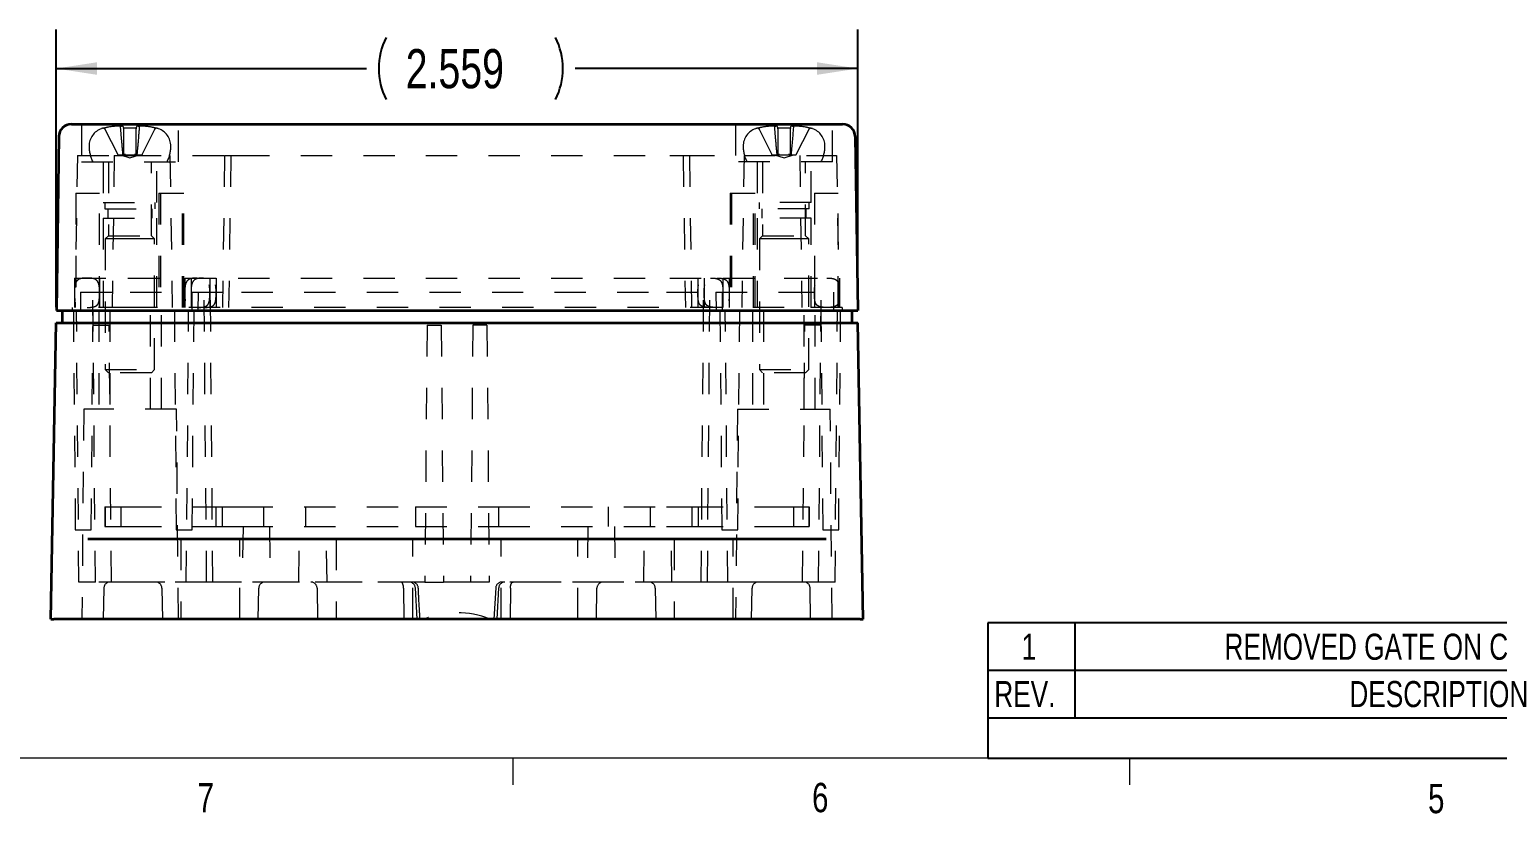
# Model space of a CAD drawing. Header units: inches. Extents: x 0.4 to 16.6, y 0.2 to 10.8.
# Drawn here: x 3.02 to 7.707, y 0.216 to 2.718 of the extents above; entities that cross this region are included whole.
import ezdxf

# ---------------------------------------------------------------- set-up
doc = ezdxf.new("R2010")
doc.units = ezdxf.units.IN
doc.header["$MEASUREMENT"] = 0
doc.linetypes.add('HIDDEN', pattern=[0.075, 0.05, -0.025])
doc.layers.add('SLD-0', color=7, linetype='Continuous')
doc.styles.add('SLDTEXTSTYLE1', font='TXT', dxfattribs={"width": 0.75})
doc.dimstyles.new('SLDDIMSTYLE0', dxfattribs={"dimtxt": 0.125, "dimasz": 0.13, "dimexe": 0, "dimexo": 0.0625, "dimgap": 0.03125, "dimtad": 0, "dimtih": 1, "dimtoh": 1, "dimdec": 3, "dimrnd": 1e-09, "dimzin": 12, "dimdsep": 46, "dimtxsty": 'SLDTEXTSTYLE1', "dimsah": 1, "dimcen": 0.09, "dimadec": 0, "dimazin": 3, "dimtfac": 1, "dimtdec": 3, "dimtofl": 0, "dimtmove": 0, "dimatfit": 3, "dimfxl": 0, "dimfrac": 2, "dimtolj": 1, "dimtzin": 12, "dimarcsym": 0})

# ---------------------------------------------------------------- blocks, each defined once
blk = doc.blocks.new('SW_TABLEANNOTATION_1')
at = {"layer": 'SLD-0', "color": 0}
for p, q in [((0, 0), (0, -0.4319)), ((4.4719, 0), (0, 0)), ((0.2775, 0), (0.2775, -0.1511)), ((2.7288, 0), (2.7288, -0.1511)), ((3.0624, 0), (3.0624, -0.1511)), ((3.4352, 0), (3.4352, -0.1511)), ((3.8628, 0), (3.8628, -0.1511)), ((4.4719, -0.4319), (4.4719, 0)), ((0, -0.1511), (4.4719, -0.1511)), ((0.2775, -0.1511), (0.2775, -0.3023)), ((2.7288, -0.1511), (2.7288, -0.3023)), ((3.0624, -0.1511), (3.0624, -0.3023)), ((3.4352, -0.1511), (3.4352, -0.3023)), ((3.8628, -0.1511), (3.8628, -0.3023)), ((0, -0.3023), (4.4719, -0.3023)), ((0, -0.4319), (4.4719, -0.4319))]:
    blk.add_line(p, q, dxfattribs=at)
at = {"layer": 'SLD-0', "color": 0, "attachment_point": 1, "style": 'SLDTEXTSTYLE1'}
for s, insert, char_height in [('1', (0.108, -0.0342), 0.0833), ('REMOVED GATE ON COVER', (0.7556, -0.0342), 0.083333), ('D.M.F.', (3.0834, -0.0342), 0.08333), ('4/16/2019', (3.9032, -0.0342), 0.08333), ('REV.', (0.0209, -0.1853), 0.08333), ('DESCRIPTION', (1.1543, -0.1853), 0.083333), ('ZONE', (2.7497, -0.1853), 0.08333), ('BY', (3.1841, -0.1853), 0.08333), ("APPR'D", (3.4561, -0.1853), 0.08333), ('DATE', (4.0314, -0.1853), 0.08333), ('REVISIONS', (1.9634, -0.3257), 0.08333)]:
    blk.add_mtext(s, dxfattribs=dict(at, insert=insert, char_height=char_height))
blk = doc.blocks.new('_D_3')
at = {"layer": 'SLD-0'}
for p, q in [((3.1058, 1.8316), (3.1058, 2.7185)), ((5.6649, 1.8316), (5.6649, 2.7185)), ((3.1058, 2.5935), (4.0966, 2.5935)), ((5.6649, 2.5935), (4.7622, 2.5935))]:
    blk.add_line(p, q, dxfattribs=at)
for centre, start, end in [((4.3575, 2.5935), 153.4349, 206.5651), ((4.5014, 2.5935), 333.4349, 26.5651)]:
    blk.add_arc(centre, 0.2218, start, end, dxfattribs=at)
for points in [[(3.1058, 2.5935), (3.2358, 2.5735), (3.2358, 2.6135)], [(5.6649, 2.5935), (5.5349, 2.6135), (5.5349, 2.5735)]]:
    blk.add_solid(points, dxfattribs=at)
at = {"layer": 'SLD-0', "insert": (4.2216, 2.6555), "char_height": 0.125, "attachment_point": 1, "style": 'SLDTEXTSTYLE1'}
blk.add_mtext('2.559', dxfattribs=at)

msp = doc.modelspace()

# ---------------------------------------------------------------- linework, layer by layer
at = {"color": 7, "linetype": 'Continuous', "lineweight": 35}
for p, q in [((3.1545, 2.4159), (3.3414, 2.4159)), ((3.3414, 2.4159), (5.4294, 2.4159)), ((5.4294, 2.4159), (5.6162, 2.4159)), ((3.1145, 2.3765), (3.1064, 1.8209)), ((5.6562, 2.3765), (5.6644, 1.8209)), ((3.0893, 0.8366), (3.1058, 1.7816)), ((3.1058, 1.7816), (3.3421, 1.7816)), ((3.1064, 1.8209), (3.3414, 1.8209)), ((3.1255, 1.8209), (3.1255, 1.7816)), ((3.3414, 1.8209), (5.4294, 1.8209)), ((3.3421, 1.7816), (5.4287, 1.7816)), ((5.4287, 1.7816), (5.6649, 1.7816)), ((5.4294, 1.8209), (5.6644, 1.8209)), ((5.6452, 1.8209), (5.6452, 1.7816)), ((5.6814, 0.8366), (5.6649, 1.7816)), ((3.207, 1.0925), (3.3232, 1.0925)), ((3.3232, 1.0925), (3.453, 1.0925)), ((3.453, 1.0925), (5.3177, 1.0925)), ((5.3177, 1.0925), (5.4475, 1.0925)), ((5.4475, 1.0925), (5.5637, 1.0925)), ((3.0893, 0.8366), (3.098, 0.8366)), ((3.2629, 0.8366), (3.098, 0.8366)), ((3.453, 0.8366), (3.2629, 0.8366)), ((5.3177, 0.8366), (3.453, 0.8366)), ((5.5079, 0.8366), (5.3177, 0.8366)), ((5.6728, 0.8366), (5.5079, 0.8366)), ((5.6728, 0.8366), (5.6814, 0.8366))]:
    msp.add_line(p, q, dxfattribs=at)
at = {"color": 7, "linetype": 'HIDDEN', "lineweight": 18}
for p, q in [((3.1864, 2.4159), (3.1864, 2.2959)), ((3.2617, 2.4002), (3.3013, 2.3208)), ((3.3112, 2.4101), (3.3161, 2.4101)), ((3.3211, 2.4001), (3.3211, 2.318)), ((3.3616, 2.318), (3.3616, 2.4001)), ((3.3666, 2.4101), (3.3715, 2.4101)), ((3.3815, 2.3208), (3.4211, 2.4002)), ((3.4211, 2.4002), (3.4212, 2.4006)), ((3.4964, 2.2959), (3.4964, 2.4159)), ((5.2744, 2.4159), (5.2744, 2.2959)), ((5.3497, 2.4002), (5.3495, 2.4006)), ((5.3497, 2.4002), (5.3893, 2.3208)), ((5.3992, 2.4101), (5.4041, 2.4101)), ((5.4091, 2.4001), (5.4091, 2.318)), ((5.4496, 2.318), (5.4496, 2.4001)), ((5.4546, 2.4101), (5.4595, 2.4101)), ((5.4695, 2.3208), (5.5091, 2.4002)), ((5.5091, 2.4002), (5.5092, 2.4006)), ((5.5844, 2.2959), (5.5844, 2.4159)), ((3.1735, 2.3159), (3.1675, 1.9071)), ((3.1735, 2.3159), (3.2915, 2.3159)), ((3.2915, 2.3159), (3.2844, 1.8309)), ((3.2915, 2.3159), (3.3344, 2.3159)), ((3.3057, 2.318), (3.3082, 2.318)), ((3.3082, 2.318), (3.3192, 2.318)), ((3.3113, 2.318), (3.3414, 2.3082)), ((3.3192, 2.318), (3.3211, 2.318)), ((3.3211, 2.318), (3.3216, 2.318)), ((3.3216, 2.318), (3.3611, 2.318)), ((3.3344, 2.3159), (3.3414, 2.3159)), ((3.3414, 2.3082), (3.3714, 2.318)), ((3.3414, 2.3159), (3.6435, 2.3159)), ((3.3611, 2.318), (3.3616, 2.318)), ((3.3616, 2.318), (3.3635, 2.318)), ((3.3635, 2.318), (3.3745, 2.318)), ((3.3745, 2.318), (3.377, 2.318)), ((3.4692, 2.3159), (3.4764, 1.8309)), ((3.6435, 2.3159), (3.6364, 1.8309)), ((3.6435, 2.3159), (3.6864, 2.3159)), ((3.6635, 2.3159), (3.6564, 1.8309)), ((3.6864, 2.3159), (5.0644, 2.3159)), ((5.0644, 2.3159), (5.1072, 2.3159)), ((5.1072, 2.3159), (5.1144, 1.8309)), ((5.1072, 2.3159), (5.3015, 2.3159)), ((5.1272, 2.3159), (5.1344, 1.8309)), ((5.3015, 2.3159), (5.2944, 1.8309)), ((5.3015, 2.3159), (5.5972, 2.3159)), ((5.3937, 2.318), (5.3962, 2.318)), ((5.3962, 2.318), (5.4072, 2.318)), ((5.3993, 2.318), (5.4294, 2.3082)), ((5.4072, 2.318), (5.4091, 2.318)), ((5.4091, 2.318), (5.4096, 2.318)), ((5.4096, 2.318), (5.4491, 2.318)), ((5.4294, 2.3082), (5.4594, 2.318)), ((5.4491, 2.318), (5.4496, 2.318)), ((5.4496, 2.318), (5.4515, 2.318)), ((5.4515, 2.318), (5.4625, 2.318)), ((5.4625, 2.318), (5.465, 2.318)), ((5.4792, 2.3159), (5.4864, 1.8309)), ((5.5972, 2.3159), (5.6044, 1.8309)), ((3.1864, 2.2959), (3.4964, 2.2959)), ((3.2554, 2.2959), (3.2554, 2.1659)), ((3.2725, 2.2959), (3.2725, 2.0597)), ((3.4103, 2.0597), (3.4103, 2.2959)), ((3.4274, 2.1659), (3.4274, 2.2959)), ((5.5844, 2.2959), (5.2744, 2.2959)), ((5.3434, 2.2959), (5.3434, 2.1659)), ((5.3605, 2.2959), (5.3605, 2.0597)), ((5.4983, 2.0597), (5.4983, 2.2959)), ((5.5154, 2.1659), (5.5154, 2.2959)), ((3.1689, 2.1959), (3.2439, 2.1959)), ((3.1689, 2.1959), (3.1689, 1.8309)), ((3.2439, 1.8309), (3.2439, 2.1959)), ((3.2554, 2.1659), (3.4274, 2.1659)), ((3.2614, 2.1659), (3.2614, 2.1459)), ((3.4214, 2.1459), (3.4214, 2.1659)), ((3.4339, 2.1959), (3.4389, 2.1959)), ((3.4339, 2.1959), (3.4339, 1.8309)), ((3.4389, 2.1959), (3.5139, 2.1959)), ((3.4389, 2.1959), (3.4389, 1.8309)), ((3.5089, 1.8309), (3.5089, 2.1959)), ((3.5139, 1.8309), (3.5139, 2.1959)), ((5.2569, 2.1959), (5.2619, 2.1959)), ((5.2569, 2.1959), (5.2569, 1.8309)), ((5.2619, 2.1959), (5.3369, 2.1959)), ((5.2619, 2.1959), (5.2619, 1.8309)), ((5.3319, 1.8309), (5.3319, 2.1959)), ((5.3369, 1.8309), (5.3369, 2.1959)), ((5.5154, 2.1659), (5.3434, 2.1659)), ((5.3494, 2.1659), (5.3494, 2.1459)), ((5.5094, 2.1459), (5.5094, 2.1659)), ((5.5269, 2.1959), (5.5644, 2.1959)), ((5.5269, 2.1959), (5.5269, 1.8917)), ((5.5644, 2.1959), (5.6019, 2.1959)), ((5.6019, 1.8309), (5.6019, 2.1959)), ((3.2554, 2.1159), (3.4274, 2.1159)), ((3.2554, 2.1159), (3.2554, 1.8309)), ((3.2614, 2.1459), (3.4214, 2.1459)), ((3.2704, 2.1459), (3.2704, 2.1159)), ((3.4124, 2.1159), (3.4124, 2.1459)), ((3.4274, 1.8309), (3.4274, 2.1159)), ((5.5154, 2.1159), (5.3434, 2.1159)), ((5.3434, 2.1159), (5.3434, 1.8309)), ((5.5094, 2.1459), (5.3494, 2.1459)), ((5.3584, 2.1459), (5.3584, 2.1159)), ((5.5004, 2.1159), (5.5004, 2.1459)), ((5.5154, 1.8309), (5.5154, 2.1159)), ((3.2725, 2.0597), (3.2626, 2.0499)), ((3.3414, 2.0499), (3.2626, 2.0499)), ((3.2626, 2.0499), (3.2626, 1.6326)), ((3.2725, 2.0597), (3.4103, 2.0597)), ((3.4201, 2.0499), (3.3414, 2.0499)), ((3.4201, 2.0499), (3.4103, 2.0597)), ((3.4201, 1.6326), (3.4201, 2.0499)), ((5.3605, 2.0597), (5.3506, 2.0499)), ((5.4294, 2.0499), (5.3506, 2.0499)), ((5.3506, 2.0499), (5.3506, 1.6326)), ((5.3605, 2.0597), (5.4983, 2.0597)), ((5.5081, 2.0499), (5.4294, 2.0499)), ((5.5081, 2.0499), (5.4983, 2.0597)), ((5.5081, 1.6326), (5.5081, 2.0499)), ((3.1644, 1.9249), (3.1644, 1.8309)), ((3.1644, 1.9249), (3.3344, 1.9249)), ((3.2444, 1.9249), (3.2444, 1.8309)), ((3.3344, 1.9249), (3.3414, 1.9249)), ((3.3414, 1.9249), (3.5164, 1.9249)), ((3.5164, 1.9249), (3.5164, 1.8309)), ((3.5164, 1.9249), (3.6864, 1.9249)), ((3.5364, 1.9249), (3.5364, 1.8309)), ((3.5964, 1.9249), (3.5964, 1.8309)), ((3.6164, 1.9249), (3.6164, 1.8309)), ((3.6864, 1.9249), (5.0644, 1.9249)), ((5.0644, 1.9249), (5.2344, 1.9249)), ((5.1544, 1.9249), (5.1544, 1.8309)), ((5.1744, 1.9249), (5.1744, 1.8309)), ((5.2344, 1.9249), (5.2344, 1.8309)), ((5.2344, 1.9249), (5.4294, 1.9249)), ((5.2544, 1.9249), (5.2544, 1.8309)), ((5.4294, 1.9249), (5.4364, 1.9249)), ((5.4364, 1.9249), (5.6064, 1.9249)), ((5.5264, 1.9249), (5.5264, 1.8309)), ((5.6064, 1.9249), (5.6064, 1.8309)), ((3.184, 1.88), (3.1835, 1.8209)), ((3.184, 1.88), (3.3421, 1.88)), ((3.2311, 0.9546), (3.223, 1.88)), ((3.3421, 1.88), (3.539, 1.88)), ((3.539, 1.88), (3.5385, 1.8209)), ((3.539, 1.88), (3.6971, 1.88)), ((3.559, 1.88), (3.5585, 1.8209)), ((3.5861, 0.9546), (3.578, 1.88)), ((3.6061, 0.9546), (3.598, 1.88)), ((3.6971, 1.88), (5.0537, 1.88)), ((5.0537, 1.88), (5.2117, 1.88)), ((5.1647, 0.9546), (5.1728, 1.88)), ((5.1847, 0.9546), (5.1928, 1.88)), ((5.2117, 1.88), (5.2122, 1.8209)), ((5.2117, 1.88), (5.4287, 1.88)), ((5.2317, 1.88), (5.2322, 1.8209)), ((5.4287, 1.88), (5.5867, 1.88)), ((5.5397, 0.9546), (5.5478, 1.88)), ((5.5867, 1.88), (5.5872, 1.8209)), ((3.3414, 1.8309), (3.1564, 1.8309)), ((3.1564, 1.8309), (3.1564, 1.8209)), ((3.1666, 1.8494), (3.1664, 1.8309)), ((5.4294, 1.8309), (3.3414, 1.8309)), ((5.6144, 1.8309), (5.4294, 1.8309)), ((5.5269, 1.865), (5.5269, 1.8309)), ((5.6144, 1.8309), (5.6144, 1.8209)), ((3.1608, 1.8209), (3.1669, 1.1209)), ((3.1784, 0.9546), (3.1708, 1.8209)), ((3.2177, 1.1209), (3.2238, 1.8209)), ((3.2421, 1.8209), (3.2421, 1.5059)), ((3.2421, 1.8209), (3.2421, 1.5059)), ((3.2771, 1.8209), (3.2771, 1.5059)), ((3.407, 1.5059), (3.407, 1.8209)), ((3.4421, 1.5059), (3.4421, 1.8209)), ((3.4421, 1.5059), (3.4421, 1.8209)), ((3.4831, 1.8209), (3.4892, 1.1209)), ((3.5213, 0.9546), (3.5288, 1.8209)), ((3.54, 1.1209), (3.5461, 1.8209)), ((5.2247, 1.8209), (5.2308, 1.1209)), ((5.2495, 0.9546), (5.2419, 1.8209)), ((5.2816, 1.1209), (5.2877, 1.8209)), ((5.3287, 1.8209), (5.3287, 1.5059)), ((5.3287, 1.8209), (5.3287, 1.5059)), ((5.3637, 1.8209), (5.3637, 1.5059)), ((5.4936, 1.5059), (5.4936, 1.8209)), ((5.5287, 1.5059), (5.5287, 1.8209)), ((5.5287, 1.5059), (5.5287, 1.8209)), ((5.5469, 1.8209), (5.553, 1.1209)), ((5.5923, 0.9546), (5.5999, 1.8209)), ((5.6038, 1.1209), (5.6099, 1.8209)), ((3.2239, 1.774), (3.2749, 1.774)), ((3.2821, 0.9546), (3.2749, 1.774)), ((4.2899, 1.774), (4.2827, 0.9546)), ((4.2899, 1.774), (4.3349, 1.774)), ((4.3349, 1.774), (4.342, 0.9546)), ((4.4359, 1.774), (4.4287, 0.9546)), ((4.4809, 1.774), (4.4359, 1.774)), ((4.4809, 1.774), (4.488, 0.9546)), ((5.4887, 0.9546), (5.4958, 1.774)), ((5.5468, 1.774), (5.4958, 1.774)), ((3.2626, 1.6326), (3.4201, 1.6326)), ((3.2626, 1.6326), (3.2725, 1.6227)), ((3.4103, 1.6227), (3.2725, 1.6227)), ((3.4103, 1.6227), (3.4201, 1.6326)), ((5.3506, 1.6326), (5.5081, 1.6326)), ((5.3506, 1.6326), (5.3605, 1.6227)), ((5.4983, 1.6227), (5.3605, 1.6227)), ((5.4983, 1.6227), (5.5081, 1.6326)), ((3.1939, 1.5059), (3.1881, 0.8366)), ((3.4902, 1.5059), (3.1939, 1.5059)), ((3.4961, 0.8366), (3.4902, 1.5059)), ((5.2805, 1.5059), (5.2747, 0.8366)), ((5.2805, 1.5059), (5.5768, 1.5059)), ((5.5827, 0.8366), (5.5768, 1.5059)), ((3.2608, 1.1942), (3.2608, 1.1317)), ((3.2608, 1.1942), (3.3421, 1.1942)), ((3.2621, 1.1942), (3.2621, 1.1317)), ((3.3118, 1.1942), (3.3118, 1.1317)), ((3.3421, 1.1942), (3.6158, 1.1942)), ((3.6158, 1.1942), (3.6158, 1.1317)), ((3.6158, 1.1942), (3.6971, 1.1942)), ((3.6358, 1.1942), (3.6358, 1.1317)), ((3.6971, 1.1942), (4.253, 1.1942)), ((3.7673, 1.1942), (3.7673, 1.1317)), ((3.9023, 1.1317), (3.9023, 1.1942)), ((4.253, 1.1942), (4.253, 1.1317)), ((4.253, 1.1942), (4.5177, 1.1942)), ((4.5177, 1.1942), (4.5177, 1.1317)), ((4.5177, 1.1942), (5.0537, 1.1942)), ((4.8684, 1.1942), (4.8684, 1.1317)), ((5.0034, 1.1317), (5.0034, 1.1942)), ((5.0537, 1.1942), (5.135, 1.1942)), ((5.135, 1.1942), (5.135, 1.1317)), ((5.135, 1.1942), (5.4287, 1.1942)), ((5.155, 1.1942), (5.155, 1.1317)), ((5.4287, 1.1942), (5.5086, 1.1942)), ((5.459, 1.1942), (5.459, 1.1317)), ((5.5086, 1.1942), (5.5086, 1.1317)), ((5.5086, 1.1942), (5.51, 1.1942)), ((5.51, 1.1942), (5.51, 1.1317)), ((3.2608, 1.1317), (3.3421, 1.1317)), ((3.3421, 1.1317), (3.6158, 1.1317)), ((3.6158, 1.1317), (3.6971, 1.1317)), ((3.6971, 1.1317), (4.253, 1.1317)), ((3.7023, 1.1317), (3.6992, 0.9546)), ((3.7873, 1.1317), (3.7889, 0.9546)), ((3.8808, 0.9546), (3.8823, 1.1317)), ((3.9704, 0.9546), (3.9673, 1.1317)), ((4.253, 1.1317), (4.5177, 1.1317)), ((4.5177, 1.1317), (5.0537, 1.1317)), ((4.8034, 1.1317), (4.8003, 0.9546)), ((4.8884, 1.1317), (4.8899, 0.9546)), ((4.9818, 0.9546), (4.9834, 1.1317)), ((5.0537, 1.1317), (5.135, 1.1317)), ((5.0715, 0.9546), (5.0684, 1.1317)), ((5.135, 1.1317), (5.4287, 1.1317)), ((5.4287, 1.1317), (5.5086, 1.1317)), ((5.5086, 1.1317), (5.51, 1.1317)), ((3.1669, 1.1209), (3.1923, 1.1209)), ((3.1923, 1.1209), (3.2177, 1.1209)), ((3.4892, 1.1209), (3.5146, 1.1209)), ((3.504, 1.0925), (3.504, 0.8366)), ((3.5146, 1.1209), (3.54, 1.1209)), ((3.692, 0.8366), (3.692, 1.0925)), ((3.9995, 1.0925), (3.9995, 0.8366)), ((4.2447, 0.8366), (4.2447, 1.0925)), ((4.5261, 0.8366), (4.5261, 1.0925)), ((4.7712, 0.8366), (4.7712, 1.0925)), ((5.0788, 1.0925), (5.0788, 0.8366)), ((5.2308, 1.1209), (5.2816, 1.1209)), ((5.2668, 0.8366), (5.2668, 1.0925)), ((5.553, 1.1209), (5.5784, 1.1209)), ((5.5784, 1.1209), (5.6038, 1.1209)), ((3.186, 0.9546), (3.1784, 0.9546)), ((3.2311, 0.9546), (3.186, 0.9546)), ((3.3421, 0.9546), (3.2311, 0.9546)), ((3.2784, 0.9547), (3.2778, 0.9547)), ((3.3596, 0.9547), (3.2784, 0.9547)), ((3.5861, 0.9546), (3.3421, 0.9546)), ((3.453, 0.9547), (3.3596, 0.9547)), ((4.2327, 0.9547), (3.453, 0.9547)), ((3.6971, 0.9546), (3.5861, 0.9546)), ((4.2827, 0.9546), (3.6971, 0.9546)), ((4.2419, 0.9547), (4.2327, 0.9547)), ((4.2827, 0.9546), (4.342, 0.9546)), ((4.4287, 0.9546), (4.342, 0.9546)), ((4.488, 0.9546), (4.4287, 0.9546)), ((5.0537, 0.9546), (4.488, 0.9546)), ((4.5381, 0.9547), (4.5288, 0.9547)), ((5.3177, 0.9547), (4.5381, 0.9547)), ((5.1647, 0.9546), (5.0537, 0.9546)), ((5.2495, 0.9546), (5.1647, 0.9546)), ((5.257, 0.9546), (5.2495, 0.9546)), ((5.5851, 0.9546), (5.257, 0.9546)), ((5.4111, 0.9547), (5.3177, 0.9547)), ((5.4923, 0.9547), (5.4111, 0.9547)), ((5.4929, 0.9547), (5.4923, 0.9547)), ((5.5923, 0.9546), (5.5851, 0.9546)), ((3.2581, 0.9353), (3.2564, 0.8366)), ((3.4432, 0.9353), (3.4449, 0.8366)), ((3.751, 0.8366), (3.7527, 0.9353)), ((3.9388, 0.9353), (3.9405, 0.8366)), ((4.2147, 0.9353), (4.2155, 0.8366)), ((4.2577, 0.8366), (4.2524, 0.936)), ((4.5088, 0.9361), (4.5033, 0.8366)), ((4.5181, 0.936), (4.513, 0.8366)), ((4.556, 0.9353), (4.5553, 0.8366)), ((4.8302, 0.8366), (4.832, 0.9353)), ((5.018, 0.9353), (5.0197, 0.8366)), ((5.3258, 0.8366), (5.3275, 0.9353)), ((5.5143, 0.8366), (5.5126, 0.9353))]:
    msp.add_line(p, q, dxfattribs=at)
at = {"color": 7, "linetype": 'Continuous', "lineweight": 18}
for p, q in [((16.3763, 0.3921), (0.6263, 0.3921)), ((4.5635, 0.3921), (4.5635, 0.3073)), ((6.5323, 0.3921), (6.5323, 0.3073))]:
    msp.add_line(p, q, dxfattribs=at)
at = {"color": 7, "linetype": 'HIDDEN', "lineweight": 18, "flags": 128}
for points in [[(3.3258, 2.403), (3.3258, 2.4029), (3.3258, 2.4027)], [(3.3569, 2.403), (3.3569, 2.4029), (3.3569, 2.4027)], [(5.4449, 2.403), (5.4449, 2.4029), (5.4449, 2.4027)]]:
    msp.add_lwpolyline(points, dxfattribs=at)
at = {"color": 7, "linetype": 'Continuous', "lineweight": 35}
for centre, start, end in [((3.1545, 2.3759), 90, 179.156), ((5.6162, 2.3759), 0.844, 90)]:
    msp.add_arc(centre, 0.04, start, end, dxfattribs=at)
at = {"color": 7, "linetype": 'HIDDEN', "lineweight": 18}
for centre, radius, start, end in [((3.2699, 2.3457), 0.0591, 109.0262, 180), ((3.302, 2.2526), 0.1575, 107.1728, 109.0262), ((3.257, 2.3983), 0.005, 26.4965, 107.1827), ((3.3161, 2.4051), 0.005, 360, 90), ((3.3666, 2.4051), 0.005, 90, 180), ((3.4257, 2.3983), 0.005, 72.8386, 153.5035), ((3.3807, 2.2526), 0.1575, 70.9738, 72.8388), ((3.4128, 2.3457), 0.0591, 0, 70.9738), ((5.3579, 2.3457), 0.0591, 109.0262, 180), ((5.39, 2.2526), 0.1575, 107.1728, 109.0262), ((5.345, 2.3983), 0.005, 26.4965, 107.1827), ((5.4041, 2.4051), 0.005, 360, 90), ((5.4546, 2.4051), 0.005, 90, 180), ((5.5137, 2.3983), 0.005, 72.8386, 153.5035), ((5.4687, 2.2526), 0.1575, 70.9738, 72.8388), ((5.5008, 2.3457), 0.0591, 0, 70.9738), ((3.3215, 2.3457), 0.1106, 180, 206.715), ((3.3612, 2.3457), 0.1106, 333.285, 0), ((5.4095, 2.3457), 0.1106, 180, 206.715), ((5.4492, 2.3457), 0.1106, 333.285, 0), ((3.3057, 2.323), 0.005, 206.4965, 270), ((3.377, 2.323), 0.005, 270, 333.5035), ((5.3937, 2.323), 0.005, 206.4965, 270), ((5.465, 2.323), 0.005, 270, 333.5035), ((3.2778, 0.935), 0.0197, 90, 179), ((3.4235, 0.935), 0.0197, 1, 90), ((3.7724, 0.935), 0.0197, 90, 179), ((3.9191, 0.935), 0.0197, 1, 90), ((4.2327, 0.935), 0.0197, 2.8981, 90), ((4.2419, 0.935), 0.0197, 3.1337, 90), ((4.5288, 0.935), 0.0197, 90, 176.8663), ((4.5381, 0.935), 0.0197, 90, 177.1019), ((4.8517, 0.935), 0.0197, 90, 179), ((4.9983, 0.935), 0.0197, 1, 90), ((5.3472, 0.935), 0.0197, 90, 179), ((5.4929, 0.935), 0.0197, 1, 90), ((4.3854, 0.5736), 0.283, 68.3306, 111.6694)]:
    msp.add_arc(centre, radius, start, end, dxfattribs=at)
for centre, major_axis, start_param, end_param in [((3.3261, 2.323), (0.00487, 0.00487), 3.372818, 4.481164), ((3.3566, 2.323), (0.00487, -0.00487), 4.943614, 6.05196), ((5.4141, 2.323), (0.00487, 0.00487), 3.372818, 4.481164), ((5.4446, 2.323), (0.00487, -0.00487), 4.943614, 6.05196)]:
    msp.add_ellipse(centre, major_axis=major_axis, ratio=0.235436, start_param=start_param, end_param=end_param, dxfattribs=at)
for points, knots in [([(3.2661, 2.4049), (3.2656, 2.4048), (3.2639, 2.4044), (3.2612, 2.4037), (3.2588, 2.4032), (3.2575, 2.403), (3.2571, 2.4029), (3.2572, 2.4029), (3.2575, 2.4029), (3.2582, 2.4029), (3.2593, 2.4026), (3.2606, 2.4017), (3.2614, 2.4009), (3.2616, 2.4003), (3.2616, 2.4002)], [0, 0, 0, 0, 0.075225, 0.271592, 0.439929, 0.566981, 0.638154, 0.68654, 0.718636, 0.755094, 0.822703, 0.901533, 0.99086, 1, 1, 1, 1]), ([(3.3112, 2.4101), (3.2976, 2.4095), (3.2824, 2.4088), (3.2676, 2.4053), (3.2661, 2.4049)], [0, 0, 0, 0, 0.895097, 1, 1, 1, 1]), ([(3.3115, 2.4051), (3.3115, 2.4056), (3.3114, 2.4065), (3.3118, 2.4078), (3.3123, 2.4089), (3.3133, 2.4098), (3.3143, 2.4101), (3.315, 2.4101), (3.3151, 2.4101)], [0, 0, 0, 0, 0.158671, 0.317217, 0.479382, 0.661765, 0.936687, 1, 1, 1, 1]), ([(3.3192, 2.318), (3.3175, 2.3366), (3.3148, 2.3656), (3.3124, 2.3947), (3.3115, 2.4051)], [0, 0, 0, 0, 0.641437, 1, 1, 1, 1]), ([(3.3258, 2.403), (3.3254, 2.403), (3.3241, 2.4029), (3.3221, 2.403), (3.3203, 2.4032), (3.3194, 2.4034), (3.3192, 2.4035), (3.3194, 2.4034), (3.32, 2.403), (3.3208, 2.4019), (3.3212, 2.4008), (3.3211, 2.4001), (3.3211, 2.4001)], [0, 0, 0, 0, 0.076345, 0.252246, 0.399432, 0.513683, 0.601906, 0.676294, 0.754635, 0.860305, 0.990896, 1, 1, 1, 1]), ([(3.3193, 2.4035), (3.3193, 2.4035), (3.3193, 2.4035), (3.3198, 2.4032), (3.3206, 2.4023), (3.3211, 2.4011), (3.321, 2.4003), (3.321, 2.4001)], [0, 0, 0, 0, 0.119559, 0.313096, 0.576204, 0.887442, 1, 1, 1, 1]), ([(3.3211, 2.4051), (3.3211, 2.4045), (3.3211, 2.4039), (3.3211, 2.4004), (3.3211, 2.4001)], [0, 0, 0, 0, 0.895445, 1, 1, 1, 1]), ([(3.3617, 2.4002), (3.3617, 2.4005), (3.3617, 2.4012), (3.3622, 2.4024), (3.363, 2.4032), (3.3634, 2.4035), (3.3635, 2.4035), (3.3632, 2.4034), (3.3623, 2.4032), (3.3607, 2.403), (3.3588, 2.4029), (3.3574, 2.403), (3.3569, 2.403)], [0, 0, 0, 0, 0.047996, 0.170596, 0.268854, 0.35004, 0.421035, 0.499351, 0.606875, 0.736239, 0.896881, 1, 1, 1, 1]), ([(3.3616, 2.4001), (3.3616, 2.4004), (3.3616, 2.4039), (3.3616, 2.4045), (3.3616, 2.4051)], [0, 0, 0, 0, 0.104555, 1, 1, 1, 1]), ([(3.3712, 2.4051), (3.3694, 2.3841), (3.367, 2.3551), (3.3643, 2.3261), (3.3635, 2.318)], [0, 0, 0, 0, 0.721787, 1, 1, 1, 1]), ([(3.3676, 2.4101), (3.3682, 2.4101), (3.3692, 2.4099), (3.3703, 2.409), (3.371, 2.4078), (3.3713, 2.4065), (3.3713, 2.4055), (3.3712, 2.4051)], [0, 0, 0, 0, 0.284639, 0.502156, 0.683938, 0.866579, 1, 1, 1, 1]), ([(3.4166, 2.4049), (3.4151, 2.4053), (3.4004, 2.4088), (3.3852, 2.4095), (3.3715, 2.4101)], [0, 0, 0, 0, 0.104903, 1, 1, 1, 1]), ([(3.422, 2.4015), (3.4224, 2.4018), (3.423, 2.4023), (3.424, 2.4027), (3.4248, 2.4029), (3.4253, 2.4029), (3.4255, 2.4029), (3.4256, 2.4029), (3.4254, 2.4029), (3.4249, 2.403), (3.4236, 2.4033), (3.4212, 2.4038), (3.4187, 2.4044), (3.4171, 2.4048), (3.4166, 2.4049)], [0, 0, 0, 0, 0.0726203, 0.1356715, 0.1860783, 0.222095, 0.2527286, 0.2891151, 0.3421418, 0.4239847, 0.5517239, 0.7229144, 0.9216953, 1, 1, 1, 1]), ([(3.4211, 2.4002), (3.4213, 2.4007), (3.4216, 2.4012), (3.422, 2.4015), (3.422, 2.4015)], [0, 0, 0, 0, 0.974558, 1, 1, 1, 1]), ([(5.3541, 2.4049), (5.3536, 2.4048), (5.3519, 2.4044), (5.3492, 2.4037), (5.3468, 2.4032), (5.3455, 2.403), (5.3451, 2.4029), (5.3452, 2.4029), (5.3455, 2.4029), (5.3462, 2.4029), (5.3473, 2.4026), (5.3486, 2.4017), (5.3494, 2.4009), (5.3496, 2.4003), (5.3496, 2.4002)], [0, 0, 0, 0, 0.075225, 0.271592, 0.439929, 0.566981, 0.638154, 0.68654, 0.718636, 0.755094, 0.822703, 0.901533, 0.99086, 1, 1, 1, 1]), ([(5.3992, 2.4101), (5.3856, 2.4095), (5.3704, 2.4088), (5.3556, 2.4053), (5.3541, 2.4049)], [0, 0, 0, 0, 0.895097, 1, 1, 1, 1]), ([(5.3995, 2.4051), (5.3995, 2.4056), (5.3994, 2.4065), (5.3998, 2.4078), (5.4003, 2.4089), (5.4013, 2.4098), (5.4023, 2.4101), (5.403, 2.4101), (5.4031, 2.4101)], [0, 0, 0, 0, 0.158671, 0.317217, 0.479382, 0.661765, 0.936687, 1, 1, 1, 1]), ([(5.4072, 2.318), (5.4055, 2.3366), (5.4028, 2.3656), (5.4004, 2.3947), (5.3995, 2.4051)], [0, 0, 0, 0, 0.641437, 1, 1, 1, 1]), ([(5.4138, 2.403), (5.4134, 2.403), (5.4121, 2.4029), (5.4101, 2.403), (5.4083, 2.4032), (5.4074, 2.4034), (5.4072, 2.4035), (5.4074, 2.4034), (5.408, 2.403), (5.4088, 2.4019), (5.4092, 2.4008), (5.4091, 2.4001), (5.4091, 2.4001)], [0, 0, 0, 0, 0.076345, 0.252246, 0.399432, 0.513683, 0.601906, 0.676294, 0.754635, 0.860305, 0.990896, 1, 1, 1, 1]), ([(5.4091, 2.4051), (5.4091, 2.4045), (5.4091, 2.4039), (5.4091, 2.4004), (5.4091, 2.4001)], [0, 0, 0, 0, 0.895445, 1, 1, 1, 1]), ([(5.4497, 2.4002), (5.4497, 2.4005), (5.4497, 2.4012), (5.4502, 2.4024), (5.451, 2.4032), (5.4514, 2.4035), (5.4515, 2.4035), (5.4512, 2.4034), (5.4503, 2.4032), (5.4487, 2.403), (5.4468, 2.4029), (5.4454, 2.403), (5.4449, 2.403)], [0, 0, 0, 0, 0.047996, 0.170596, 0.268854, 0.35004, 0.421035, 0.499351, 0.606875, 0.736239, 0.896881, 1, 1, 1, 1]), ([(5.4496, 2.4001), (5.4496, 2.4004), (5.4496, 2.4039), (5.4496, 2.4045), (5.4496, 2.4051)], [0, 0, 0, 0, 0.104555, 1, 1, 1, 1]), ([(5.4592, 2.4051), (5.4574, 2.3841), (5.455, 2.3551), (5.4523, 2.3261), (5.4515, 2.318)], [0, 0, 0, 0, 0.721787, 1, 1, 1, 1]), ([(5.4556, 2.4101), (5.4562, 2.4101), (5.4572, 2.4099), (5.4583, 2.409), (5.459, 2.4078), (5.4593, 2.4065), (5.4593, 2.4055), (5.4592, 2.4051)], [0, 0, 0, 0, 0.284639, 0.502156, 0.683938, 0.866579, 1, 1, 1, 1]), ([(5.5046, 2.4049), (5.5031, 2.4053), (5.4884, 2.4088), (5.4732, 2.4095), (5.4595, 2.4101)], [0, 0, 0, 0, 0.104903, 1, 1, 1, 1]), ([(5.51, 2.4015), (5.5104, 2.4018), (5.511, 2.4023), (5.512, 2.4027), (5.5128, 2.4029), (5.5133, 2.4029), (5.5135, 2.4029), (5.5136, 2.4029), (5.5134, 2.4029), (5.5129, 2.403), (5.5116, 2.4033), (5.5092, 2.4038), (5.5067, 2.4044), (5.5051, 2.4048), (5.5046, 2.4049)], [0, 0, 0, 0, 0.07262, 0.135671, 0.186078, 0.222095, 0.252729, 0.289115, 0.342142, 0.423985, 0.551724, 0.722914, 0.921695, 1, 1, 1, 1]), ([(5.5091, 2.4002), (5.5093, 2.4007), (5.5096, 2.4012), (5.51, 2.4015), (5.51, 2.4015)], [0, 0, 0, 0, 0.974558, 1, 1, 1, 1]), ([(3.2044, 1.9249), (3.2005, 1.9249), (3.1935, 1.9248), (3.184, 1.9232), (3.1766, 1.9202), (3.1704, 1.9147), (3.1663, 1.9056), (3.1646, 1.8928), (3.1643, 1.875), (3.1644, 1.8589), (3.1671, 1.8464), (3.17, 1.8404), (3.1751, 1.8356), (3.1827, 1.8326), (3.1926, 1.8311), (3.2001, 1.831), (3.2044, 1.8309)], [0, 0, 0, 0, 0.078219, 0.140928, 0.192243, 0.23835, 0.30446, 0.388655, 0.496591, 0.663835, 0.711692, 0.752779, 0.79748, 0.848895, 0.914674, 1, 1, 1, 1]), ([(3.2439, 1.8917), (3.2438, 1.8924), (3.2437, 1.8974), (3.2424, 1.9056), (3.2384, 1.9147), (3.2322, 1.9202), (3.2247, 1.9232), (3.2152, 1.9248), (3.2082, 1.9249), (3.2044, 1.9249)], [0, 0, 0, 0, 0.038466, 0.246767, 0.410322, 0.524392, 0.651344, 0.806487, 1, 1, 1, 1]), ([(3.5564, 1.9249), (3.5525, 1.9249), (3.5455, 1.9248), (3.536, 1.9232), (3.5286, 1.9202), (3.5224, 1.9147), (3.5183, 1.9056), (3.5166, 1.8928), (3.5163, 1.875), (3.5164, 1.8589), (3.5191, 1.8464), (3.522, 1.8404), (3.5271, 1.8356), (3.5347, 1.8326), (3.5446, 1.8311), (3.5521, 1.831), (3.5564, 1.8309)], [0, 0, 0, 0, 0.078219, 0.140928, 0.192243, 0.23835, 0.30446, 0.388655, 0.496591, 0.663835, 0.711692, 0.752779, 0.79748, 0.848895, 0.914674, 1, 1, 1, 1]), ([(3.5764, 1.9249), (3.5725, 1.9249), (3.5655, 1.9248), (3.556, 1.9232), (3.5486, 1.9202), (3.5424, 1.9147), (3.5383, 1.9056), (3.5366, 1.8928), (3.5363, 1.875), (3.5364, 1.8589), (3.5391, 1.8464), (3.542, 1.8404), (3.5471, 1.8356), (3.5547, 1.8326), (3.5646, 1.8311), (3.5721, 1.831), (3.5764, 1.8309)], [0, 0, 0, 0, 0.078219, 0.140928, 0.192243, 0.23835, 0.30446, 0.388655, 0.496591, 0.663835, 0.711692, 0.752779, 0.79748, 0.848895, 0.914674, 1, 1, 1, 1]), ([(3.5564, 1.8309), (3.5606, 1.831), (3.5681, 1.8311), (3.5781, 1.8326), (3.5857, 1.8356), (3.5912, 1.8408), (3.5944, 1.8484), (3.5962, 1.8611), (3.5965, 1.8765), (3.5962, 1.8928), (3.5944, 1.9056), (3.5904, 1.9147), (3.5842, 1.9202), (3.5767, 1.9232), (3.5672, 1.9248), (3.5602, 1.9249), (3.5564, 1.9249)], [0, 0, 0, 0, 0.0853296, 0.1511119, 0.2025295, 0.2472321, 0.3004481, 0.3661084, 0.5033867, 0.6113272, 0.6955268, 0.7616391, 0.8077488, 0.8590655, 0.921778, 1, 1, 1, 1]), ([(3.5764, 1.8309), (3.5806, 1.831), (3.5881, 1.8311), (3.5981, 1.8326), (3.6057, 1.8356), (3.6112, 1.8408), (3.6144, 1.8484), (3.6162, 1.8611), (3.6165, 1.8765), (3.6162, 1.8928), (3.6144, 1.9056), (3.6104, 1.9147), (3.6042, 1.9202), (3.5967, 1.9232), (3.5872, 1.9248), (3.5802, 1.9249), (3.5764, 1.9249)], [0, 0, 0, 0, 0.08533, 0.151112, 0.202529, 0.247232, 0.300448, 0.366108, 0.503387, 0.611327, 0.695527, 0.761639, 0.807749, 0.859066, 0.921778, 1, 1, 1, 1]), ([(5.1944, 1.8309), (5.1901, 1.831), (5.1826, 1.8311), (5.1727, 1.8326), (5.1651, 1.8356), (5.1595, 1.8408), (5.1563, 1.8484), (5.1545, 1.8611), (5.1542, 1.8765), (5.1546, 1.8928), (5.1563, 1.9056), (5.1604, 1.9147), (5.1666, 1.9202), (5.174, 1.9232), (5.1835, 1.9248), (5.1905, 1.9249), (5.1944, 1.9249)], [0, 0, 0, 0, 0.08533, 0.151112, 0.202529, 0.247232, 0.300448, 0.366108, 0.503387, 0.611327, 0.695527, 0.761639, 0.807749, 0.859066, 0.921778, 1, 1, 1, 1]), ([(5.2144, 1.8309), (5.2101, 1.831), (5.2026, 1.8311), (5.1927, 1.8326), (5.1851, 1.8356), (5.1795, 1.8408), (5.1763, 1.8484), (5.1745, 1.8611), (5.1742, 1.8765), (5.1746, 1.8928), (5.1763, 1.9056), (5.1804, 1.9147), (5.1866, 1.9202), (5.194, 1.9232), (5.2035, 1.9248), (5.2105, 1.9249), (5.2144, 1.9249)], [0, 0, 0, 0, 0.0853296, 0.1511119, 0.2025295, 0.2472321, 0.3004481, 0.3661084, 0.5033867, 0.6113272, 0.6955268, 0.7616391, 0.8077488, 0.8590655, 0.921778, 1, 1, 1, 1]), ([(5.1944, 1.9249), (5.1982, 1.9249), (5.2052, 1.9248), (5.2147, 1.9232), (5.2222, 1.9202), (5.2284, 1.9147), (5.2324, 1.9056), (5.2342, 1.8928), (5.2345, 1.875), (5.2344, 1.8589), (5.2317, 1.8464), (5.2288, 1.8404), (5.2237, 1.8356), (5.2161, 1.8326), (5.2061, 1.8311), (5.1986, 1.831), (5.1944, 1.8309)], [0, 0, 0, 0, 0.078219, 0.140928, 0.192243, 0.23835, 0.30446, 0.388655, 0.496591, 0.663835, 0.711692, 0.752779, 0.79748, 0.848895, 0.914674, 1, 1, 1, 1]), ([(5.2144, 1.9249), (5.2182, 1.9249), (5.2252, 1.9248), (5.2347, 1.9232), (5.2422, 1.9202), (5.2484, 1.9147), (5.2524, 1.9056), (5.2542, 1.8928), (5.2545, 1.875), (5.2544, 1.8589), (5.2517, 1.8464), (5.2488, 1.8404), (5.2437, 1.8356), (5.2361, 1.8326), (5.2261, 1.8311), (5.2186, 1.831), (5.2144, 1.8309)], [0, 0, 0, 0, 0.078219, 0.140928, 0.192243, 0.23835, 0.30446, 0.388655, 0.496591, 0.663835, 0.711692, 0.752779, 0.79748, 0.848895, 0.914674, 1, 1, 1, 1]), ([(5.5664, 1.8309), (5.5621, 1.831), (5.5546, 1.8311), (5.5447, 1.8326), (5.5371, 1.8356), (5.5315, 1.8408), (5.5283, 1.8484), (5.5265, 1.8611), (5.5262, 1.8765), (5.5266, 1.8928), (5.5283, 1.9056), (5.5324, 1.9147), (5.5386, 1.9202), (5.546, 1.9232), (5.5555, 1.9248), (5.5625, 1.9249), (5.5664, 1.9249)], [0, 0, 0, 0, 0.08533, 0.151112, 0.202529, 0.247232, 0.300448, 0.366108, 0.503387, 0.611327, 0.695527, 0.761639, 0.807749, 0.859066, 0.921778, 1, 1, 1, 1]), ([(5.5664, 1.9249), (5.5702, 1.9249), (5.5772, 1.9248), (5.5867, 1.9232), (5.5941, 1.9202), (5.6002, 1.915), (5.6022, 1.91), (5.6032, 1.9071)], [0, 0, 0, 0, 0.262066, 0.472171, 0.644096, 0.798577, 1, 1, 1, 1]), ([(3.2044, 1.8309), (3.2086, 1.831), (3.2161, 1.8311), (3.2261, 1.8326), (3.2337, 1.8356), (3.2392, 1.8408), (3.2424, 1.8485), (3.2437, 1.8568), (3.2438, 1.8625), (3.2439, 1.865)], [0, 0, 0, 0, 0.204837, 0.362749, 0.486179, 0.593489, 0.721236, 0.878856, 1, 1, 1, 1]), ([(5.6041, 1.8494), (5.6039, 1.8483), (5.6032, 1.8452), (5.6007, 1.8404), (5.5957, 1.8356), (5.5881, 1.8326), (5.5781, 1.8311), (5.5706, 1.831), (5.5664, 1.8309)], [0, 0, 0, 0, 0.07136, 0.203701, 0.347682, 0.51329, 0.725166, 1, 1, 1, 1]), ([(4.2147, 0.9353), (4.2146, 0.9407), (4.2136, 0.9459), (4.2103, 0.9528), (4.2081, 0.9547), (4.2061, 0.9547)], [0, 0, 0, 0, 0.5, 0.5, 1, 1, 1, 1]), ([(4.556, 0.9353), (4.5561, 0.9407), (4.5572, 0.9459), (4.5604, 0.9528), (4.5626, 0.9547), (4.5647, 0.9547)], [0, 0, 0, 0, 0.5, 0.5, 1, 1, 1, 1]), ([(4.2673, 0.8366), (4.2665, 0.8502), (4.2644, 0.8834), (4.2628, 0.9165), (4.2618, 0.9361)], [0, 0, 0, 0, 0.410676, 1, 1, 1, 1])]:
    msp.add_open_spline(points, degree=3, knots=knots, dxfattribs=at)
for points in [[(3.3569, 2.4027), (3.3517, 2.4029), (3.3414, 2.4033), (3.331, 2.4029), (3.3258, 2.4027)], [(5.4449, 2.4027), (5.4397, 2.4029), (5.4294, 2.4033), (5.419, 2.4029), (5.4138, 2.4027)]]:
    msp.add_open_spline(points, degree=3, dxfattribs=at)

# ---------------------------------------------------------------- block references
at = {"layer": 'SLD-0'}
msp.add_blockref('SW_TABLEANNOTATION_1', (6.0797, 0.824), dxfattribs=at)

# ---------------------------------------------------------------- texts
at = {"color": 7, "linetype": 'Continuous', "lineweight": 0, "char_height": 0.0937, "attachment_point": 1, "style": 'SLDTEXTSTYLE1'}
for s, insert in [('7', (3.5574, 0.3133)), ('6', (5.5188, 0.3137)), ('5', (7.4851, 0.3106))]:
    msp.add_mtext(s, dxfattribs=dict(at, insert=insert))

# ---------------------------------------------------------------- dimensions: what is measured, and where the dimension line sits
at = {"layer": 'SLD-0'}
dim = msp.add_linear_dim(base=(5.6649, 2.5935), p1=(3.1058, 1.7816), p2=(5.6649, 1.7816), text='(<>)', dimstyle='SLDDIMSTYLE0', dxfattribs=at)
dim.commit()
dim.dimension.update_dxf_attribs({"geometry": '_D_3', "text_midpoint": (4.4294, 2.5935), "dimtype": 160})

doc.saveas('drawing.dxf')
